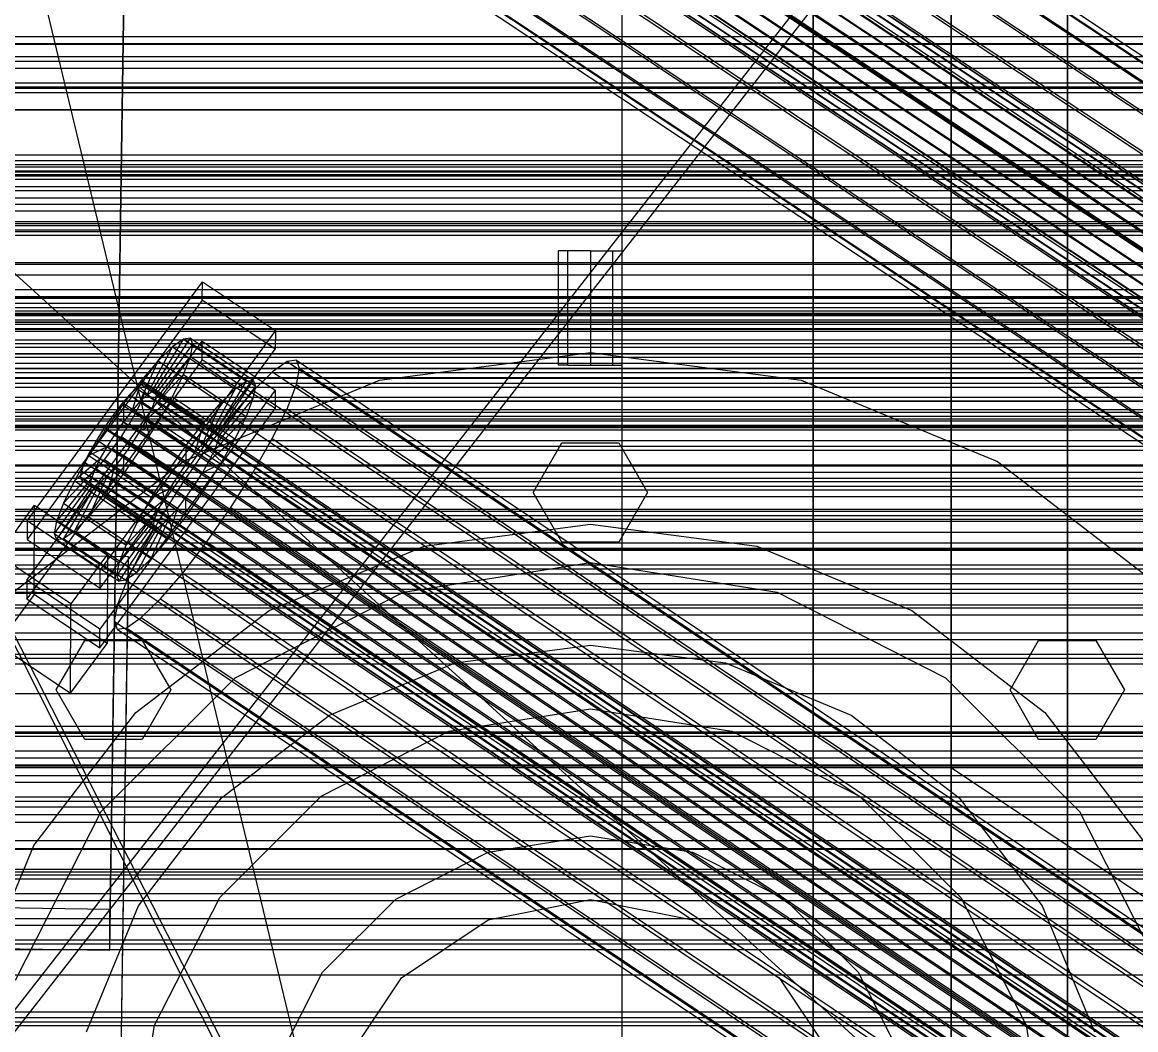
# Model space of a CAD drawing. Header units: millimetres. Extents: x -1970 to 59977, y -50268 to 6837.
# Drawn here: x -374.3 to -199.3, y -34228.5 to -34070.1 of the extents above; entities that cross this region are included whole.
import ezdxf

# ---------------------------------------------------------------- set-up
doc = ezdxf.new("R2010")
doc.units = ezdxf.units.MM
for name, color, linetype, lineweight in [('COTAS_O', 1, 'Continuous', 0), ('frontal_briquetadora', 7, 'Continuous', 0), ('frontal_C01', 7, 'Continuous', 0), ('frontal_C02', 7, 'Continuous', 0), ('frontal_C03', 7, 'Continuous', 0), ('frontal_mezcladora', 7, 'Continuous', 0), ('frontal_secador', 7, 'Continuous', 0)]:
    doc.layers.add(name, color=color, linetype=linetype, lineweight=lineweight)
doc.dimstyles.new('R19_100', dxfattribs={"dimtxt": 250, "dimasz": 150, "dimexe": 150, "dimexo": 80, "dimgap": 100, "dimtad": 1, "dimtih": 1, "dimtoh": 1, "dimdsep": 46, "dimcen": 0.09, "dimadec": 0, "dimazin": 0, "dimtfac": 1, "dimtdec": 4, "dimtofl": 0, "dimtmove": 0, "dimatfit": 3, "dimfxl": 1, "dimtolj": 1, "dimtzin": 0, "dimarcsym": 0})

# ---------------------------------------------------------------- blocks, each defined once
blk = doc.blocks.new('*D39')
at = {"layer": 'COTAS_O', "color": 0, "lineweight": -2, "transparency": 16777216}
for p, q in [((-1725, -34320), (-1725, -33550)), ((1725, -34320), (1725, -33550)), ((-1575, -33700), (1575, -33700))]:
    blk.add_line(p, q, dxfattribs=at)
at = {"layer": 'COTAS_O', "color": 0, "transparency": 16777216}
for points in [[(-1575, -33675), (-1575, -33725), (-1725, -33700)], [(1575, -33675), (1575, -33725), (1725, -33700)]]:
    blk.add_solid(points, dxfattribs=at)
at = {"layer": 'Defpoints', "color": 0, "transparency": 16777216}
for p in [(1725, -33700), (-1725, -34400), (1725, -34400)]:
    blk.add_point(p, dxfattribs=at)
blk = doc.blocks.new('*D42')
at = {"layer": 'COTAS_O', "color": 0, "lineweight": -2, "transparency": 16777216}
for p, q in [((-570, -33700), (200, -33700)), ((50, -34750), (50, -33850)), ((-570, -34900), (200, -34900))]:
    blk.add_line(p, q, dxfattribs=at)
at = {"layer": 'COTAS_O', "color": 0, "transparency": 16777216}
for points in [[(25, -33850), (75, -33850), (50, -33700)], [(25, -34750), (75, -34750), (50, -34900)]]:
    blk.add_solid(points, dxfattribs=at)
at = {"layer": 'Defpoints', "color": 0, "transparency": 16777216}
for p in [(-650, -33700), (50, -33700), (-650, -34900)]:
    blk.add_point(p, dxfattribs=at)
blk = doc.blocks.new('*D43')
at = {"layer": 'COTAS_O', "color": 0, "lineweight": -2, "transparency": 16777216}
for p, q in [((-650, -34820), (-650, -34050)), ((650, -34820), (650, -34050)), ((-500, -34200), (500, -34200))]:
    blk.add_line(p, q, dxfattribs=at)
at = {"layer": 'COTAS_O', "color": 0, "transparency": 16777216}
for points in [[(-500, -34175), (-500, -34225), (-650, -34200)], [(500, -34175), (500, -34225), (650, -34200)]]:
    blk.add_solid(points, dxfattribs=at)
at = {"layer": 'Defpoints', "color": 0, "transparency": 16777216}
for p in [(650, -34200), (-650, -34900), (650, -34900)]:
    blk.add_point(p, dxfattribs=at)

msp = doc.modelspace()

# ---------------------------------------------------------------- linework, layer by layer
at = {"layer": 'frontal_briquetadora'}
for p, q in [((-430, -33820), (-223.45, -34680)), ((-210, -34260), (-210, -33820)), ((-210, -34680), (-210, -33820)), ((-430, -34060), (-210, -34260)), ((-430, -34060), (-210, -34490)), ((-430, -34060), (-210, -34496)), ((-210, -34060), (-210, -34490)), ((-210, -34260), (-210, -34060)), ((-210, -34060), (-210, -34496)), ((-210, -34060), (-210, -34305)), ((-210, -34116.167), (-210, -34115)), ((-210, -34119.649), (-210, -34116.167)), ((-210, -34125.397), (-210, -34119.649)), ((-210, -34133.327), (-210, -34125.397)), ((-210, -34143.323), (-210, -34133.327)), ((-430, -34143), (-188, -34143)), ((-210, -34155.238), (-210, -34143.323)), ((-210, -34168.9), (-210, -34155.238)), ((-210, -34184.11), (-210, -34168.9)), ((-430, -34181.662), (-188, -34181.662)), ((-210, -34200.644), (-210, -34184.11)), ((-210, -34218.263), (-210, -34200.644)), ((-210, -34236.709), (-210, -34218.263))]:
    msp.add_line(p, q, dxfattribs=at)
at = {"layer": 'frontal_C01'}
for p, q in [((-250, -32680.37), (-250, -35735.764)), ((-250, -35740.498), (-250, -32685.104)), ((-332.629, -33987.137), (-148.32, -34109.469)), ((-331.181, -33987.13), (-146.872, -34109.461)), ((-334.938, -33988.584), (-150.629, -34110.916)), ((-330.692, -33988.563), (-146.383, -34110.895)), ((-355.53, -33990.995), (-141.731, -34132.899)), ((-355.017, -33990.992), (-141.218, -34132.897)), ((-357.415, -33992.496), (-143.617, -34134.4)), ((-356.348, -33991.508), (-142.549, -34133.412)), ((-355.022, -33992.484), (-141.224, -34134.388)), ((-354.844, -33991.5), (-141.045, -34133.405)), ((-337.95, -33991.373), (-153.641, -34113.705)), ((-331.197, -33991.34), (-146.887, -34113.671)), ((-358.659, -33993.892), (-144.861, -34135.796)), ((-355.541, -33993.876), (-141.742, -34135.781)), ((-146.196, -34137.505), (-359.995, -33995.601)), ((-356.363, -33995.583), (-142.565, -34137.487)), ((-341.461, -33995.313), (-157.152, -34117.645)), ((-332.659, -33995.27), (-148.35, -34117.601)), ((-361.332, -33997.506), (-147.533, -34139.411)), ((-357.434, -33997.487), (-143.635, -34139.391)), ((-362.578, -33999.478), (-148.779, -34141.382)), ((-358.68, -33999.459), (-144.881, -34141.363)), ((-363.648, -34001.382), (-149.85, -34143.286)), ((-360.017, -34001.364), (-146.218, -34143.268)), ((-160.922, -34122.468), (-345.231, -34000.136)), ((-334.981, -34000.085), (-150.672, -34122.417)), ((-364.471, -34003.088), (-150.672, -34144.993)), ((-361.352, -34003.073), (-147.554, -34144.977)), ((-364.989, -34004.481), (-151.191, -34146.385)), ((-362.596, -34004.469), (-148.798, -34146.373)), ((-365.168, -34005.465), (-151.369, -34147.369)), ((-364.995, -34005.973), (-151.196, -34147.877)), ((-364.482, -34005.97), (-150.683, -34147.874)), ((-363.664, -34005.457), (-149.865, -34147.362)), ((-349.002, -34005.514), (-164.693, -34127.845)), ((-338.003, -34005.459), (-153.694, -34127.79)), ((-352.519, -34011.079), (-168.21, -34133.41)), ((-341.52, -34011.024), (-157.211, -34133.355)), ((-355.541, -34016.452), (-171.232, -34138.784)), ((-345.291, -34016.401), (-160.982, -34138.733)), ((-357.646, -34017.594), (-360.514, -34209.542)), ((-357.863, -34021.268), (-173.554, -34143.6)), ((-349.061, -34021.224), (-164.752, -34143.556)), ((-360.514, -34215.946), (-357.646, -34023.998)), ((-359.326, -34025.198), (-175.016, -34147.53)), ((-352.572, -34025.165), (-168.263, -34147.496)), ((-359.83, -34027.975), (-175.521, -34150.306)), ((-359.341, -34029.408), (-175.032, -34151.739)), ((-357.893, -34029.401), (-173.584, -34151.732)), ((-355.584, -34027.953), (-171.275, -34150.285)), ((-228.298, -34050.821), (-228.298, -34363.008)), ((-228.298, -34368.695), (-228.298, -34056.508)), ((-228.298, -34056.508), (-130, -34121.752)), ((430, -34075.498), (-430, -34075.498)), ((430, -34080.498), (-430, -34080.498)), ((-450, -34181.845), (450, -34181.845)), ((450, -34194.652), (-450, -34194.652)), ((-425, -34203.618), (425, -34203.618)), ((-360.514, -34209.542), (-378.512, -34209.301)), ((-360.514, -34215.946), (-360.514, -34209.542)), ((450, -34215.002), (-450, -34215.002)), ((425, -34214.987), (-425, -34214.987)), ((-378.512, -34215.705), (-360.514, -34215.946)), ((425, -34219.883), (-425, -34219.883)), ((-450, -34227.809), (450, -34227.809))]:
    msp.add_line(p, q, dxfattribs=at)
at = {"layer": 'frontal_C02'}
for p, q in [((-250, -32976.99), (-250, -35767.535)), ((-250, -35772.314), (-250, -32981.769)), ((-228.298, -33902.474), (-228.298, -34187.295)), ((-228.298, -34193.036), (-228.298, -33908.215)), ((425, -34072.349), (-425, -34072.349)), ((-425, -34083.825), (425, -34083.825)), ((-373.501, -34148.455), (-345.969, -34110.862)), ((-345.981, -34113.784), (-345.969, -34110.862)), ((-345.969, -34110.862), (-334.501, -34118.545)), ((-345.981, -34113.784), (-373.513, -34151.377)), ((-334.513, -34121.468), (-345.981, -34113.784)), ((-334.501, -34118.545), (-362.033, -34156.138)), ((-334.501, -34118.545), (-334.513, -34121.468)), ((-373.539, -34157.807), (-346.008, -34120.214)), ((-353.892, -34128.142), (-348.918, -34119.898)), ((-353.378, -34128.072), (-347.835, -34119.751)), ((-348.918, -34119.898), (-350.645, -34121.113)), ((-347.835, -34119.751), (-348.918, -34119.898)), ((-348.918, -34119.898), (-339.088, -34126.484)), ((-347.835, -34119.751), (-338.005, -34126.337)), ((-347.47, -34120.681), (-347.835, -34119.751)), ((-346.02, -34123.137), (-346.008, -34120.214)), ((-346.008, -34120.214), (-334.539, -34127.898)), ((-362.045, -34159.061), (-334.513, -34121.468)), ((-354.71, -34128.717), (-350.645, -34121.113)), ((-353.205, -34128.513), (-347.47, -34120.681)), ((-350.645, -34121.113), (-352.899, -34123.312)), ((-350.645, -34121.113), (-340.816, -34127.699)), ((-347.847, -34122.625), (-347.47, -34120.681)), ((-347.47, -34120.681), (-337.64, -34127.267)), ((-346.02, -34123.137), (-373.551, -34160.73)), ((-355.777, -34129.759), (-352.899, -34123.312)), ((-352.899, -34123.312), (-355.525, -34126.346)), ((-353.384, -34129.434), (-347.847, -34122.625)), ((-352.899, -34123.312), (-343.069, -34129.898)), ((-348.941, -34125.451), (-347.847, -34122.625)), ((-347.847, -34122.625), (-338.017, -34129.211)), ((-334.551, -34130.82), (-346.02, -34123.137)), ((-332.629, -34123.403), (-334.938, -34125.027)), ((-331.181, -34123.206), (-332.629, -34123.403)), ((-332.629, -34123.403), (-148.32, -34246.887)), ((-330.692, -34124.45), (-331.181, -34123.206)), ((-331.181, -34123.206), (-146.872, -34246.69)), ((-353.902, -34130.772), (-348.941, -34125.451)), ((-350.678, -34128.966), (-348.941, -34125.451)), ((-348.941, -34125.451), (-339.111, -34132.037)), ((-334.938, -34125.027), (-337.95, -34127.967)), ((-334.938, -34125.027), (-150.629, -34248.511)), ((-331.197, -34127.049), (-330.692, -34124.45)), ((-330.692, -34124.45), (-146.383, -34247.934)), ((-355.525, -34126.346), (-358.345, -34130.008)), ((-356.348, -34127.62), (-357.415, -34128.661)), ((-357.021, -34131.196), (-355.525, -34126.346)), ((-355.53, -34127.044), (-356.348, -34127.62)), ((-356.348, -34127.62), (-142.549, -34270.861)), ((-355.017, -34126.974), (-355.53, -34127.044)), ((-355.53, -34127.044), (-141.731, -34270.286)), ((-355.525, -34126.346), (-345.695, -34132.932)), ((-355.022, -34128.336), (-354.844, -34127.415)), ((-354.844, -34127.415), (-355.017, -34126.974)), ((-355.017, -34126.974), (-141.218, -34270.216)), ((-354.844, -34127.415), (-141.045, -34270.657)), ((-339.088, -34126.484), (-344.062, -34134.728)), ((-338.005, -34126.337), (-343.549, -34134.658)), ((-337.64, -34127.267), (-343.376, -34135.099)), ((-340.816, -34127.699), (-339.088, -34126.484)), ((-339.088, -34126.484), (-338.005, -34126.337)), ((-337.64, -34127.267), (-338.017, -34129.211)), ((-338.005, -34126.337), (-337.64, -34127.267)), ((-332.659, -34130.826), (-331.197, -34127.049)), ((-331.197, -34127.049), (-146.887, -34250.533)), ((-334.539, -34127.898), (-362.071, -34165.491)), ((-357.415, -34128.661), (-358.659, -34130.099)), ((-357.415, -34128.661), (-143.617, -34271.903)), ((-355.777, -34129.759), (-354.71, -34128.717)), ((-355.541, -34129.675), (-355.022, -34128.336)), ((-355.022, -34128.336), (-141.224, -34271.577)), ((-354.725, -34132.437), (-350.678, -34128.966)), ((-354.71, -34128.717), (-353.892, -34128.142)), ((-344.88, -34135.303), (-354.71, -34128.717)), ((-353.892, -34128.142), (-353.378, -34128.072)), ((-344.062, -34134.728), (-353.892, -34128.142)), ((-353.205, -34128.513), (-353.384, -34129.434)), ((-343.549, -34134.658), (-353.378, -34128.072)), ((-353.378, -34128.072), (-353.205, -34128.513)), ((-343.376, -34135.099), (-353.205, -34128.513)), ((-352.938, -34132.93), (-350.678, -34128.966)), ((-350.678, -34128.966), (-340.848, -34135.552)), ((-340.816, -34127.699), (-344.88, -34135.303)), ((-338.017, -34129.211), (-343.554, -34136.02)), ((-343.069, -34129.898), (-340.816, -34127.699)), ((-337.95, -34127.967), (-341.461, -34132.023)), ((-338.017, -34129.211), (-339.111, -34132.037)), ((-337.95, -34127.967), (-153.641, -34251.451)), ((-334.539, -34127.898), (-334.551, -34130.82)), ((-362.083, -34168.413), (-334.551, -34130.82)), ((-358.345, -34130.008), (-361.166, -34134.049)), ((-358.659, -34130.099), (-359.995, -34131.833)), ((-358.659, -34130.099), (-144.861, -34273.34)), ((-358.345, -34130.008), (-358.357, -34132.931)), ((-348.515, -34136.594), (-358.345, -34130.008)), ((-357.021, -34131.196), (-355.777, -34129.759)), ((-356.363, -34131.34), (-355.541, -34129.675)), ((-345.947, -34136.345), (-355.777, -34129.759)), ((-355.541, -34129.675), (-141.742, -34272.916)), ((-353.902, -34130.772), (-354.725, -34132.437)), ((-353.384, -34129.434), (-353.902, -34130.772)), ((-344.073, -34137.358), (-353.902, -34130.772)), ((-343.554, -34136.02), (-353.384, -34129.434)), ((-343.069, -34129.898), (-345.947, -34136.345)), ((-345.695, -34132.932), (-343.069, -34129.898)), ((-334.981, -34135.525), (-332.659, -34130.826)), ((-332.659, -34130.826), (-148.35, -34254.31)), ((-359.995, -34131.833), (-361.332, -34133.747)), ((-146.196, -34275.075), (-359.995, -34131.833)), ((-358.357, -34132.931), (-357.021, -34131.196)), ((-357.434, -34133.217), (-356.363, -34131.34)), ((-347.191, -34137.782), (-357.021, -34131.196)), ((-356.363, -34131.34), (-142.565, -34274.581)), ((-354.725, -34132.437), (-355.796, -34134.315)), ((-344.895, -34139.023), (-354.725, -34132.437)), ((-341.461, -34132.023), (-345.231, -34136.919)), ((-339.111, -34132.037), (-344.073, -34137.358)), ((-341.461, -34132.023), (-157.152, -34255.507)), ((-339.111, -34132.037), (-340.848, -34135.552)), ((-361.166, -34134.049), (-363.797, -34138.193)), ((-361.332, -34133.747), (-362.578, -34135.71)), ((-361.332, -34133.747), (-147.533, -34276.989)), ((-359.693, -34134.845), (-361.166, -34134.049)), ((-361.166, -34134.049), (-351.336, -34140.635)), ((-359.693, -34134.845), (-358.357, -34132.931)), ((-358.68, -34135.18), (-357.434, -34133.217)), ((-358.357, -34132.931), (-348.527, -34139.517)), ((-357.434, -34133.217), (-143.635, -34276.459)), ((-355.796, -34134.315), (-357.042, -34136.278)), ((-355.796, -34134.315), (-352.938, -34132.93)), ((-345.966, -34140.901), (-355.796, -34134.315)), ((-355.569, -34137.074), (-352.938, -34132.93)), ((-352.938, -34132.93), (-343.108, -34139.516)), ((-348.515, -34136.594), (-345.695, -34132.932)), ((-345.695, -34132.932), (-347.191, -34137.782)), ((-362.578, -34135.71), (-363.648, -34137.588)), ((-362.578, -34135.71), (-148.779, -34278.952)), ((-360.939, -34136.808), (-359.693, -34134.845)), ((-360.017, -34137.094), (-358.68, -34135.18)), ((-349.863, -34141.431), (-359.693, -34134.845)), ((-358.68, -34135.18), (-144.881, -34278.422)), ((-357.042, -34136.278), (-358.378, -34138.192)), ((-357.042, -34136.278), (-355.569, -34137.074)), ((-347.212, -34142.864), (-357.042, -34136.278)), ((-345.947, -34136.345), (-347.191, -34137.782)), ((-344.88, -34135.303), (-345.947, -34136.345)), ((-340.848, -34135.552), (-344.895, -34139.023)), ((-344.062, -34134.728), (-344.88, -34135.303)), ((-344.073, -34137.358), (-343.554, -34136.02)), ((-343.549, -34134.658), (-344.062, -34134.728)), ((-343.554, -34136.02), (-343.376, -34135.099)), ((-343.376, -34135.099), (-343.549, -34134.658)), ((-340.848, -34135.552), (-343.108, -34139.516)), ((-338.003, -34140.825), (-334.981, -34135.525)), ((-334.981, -34135.525), (-150.672, -34259.009)), ((-363.648, -34137.588), (-364.471, -34139.253)), ((-360.939, -34136.808), (-363.797, -34138.193)), ((-363.648, -34137.588), (-149.85, -34280.829)), ((-362.01, -34138.686), (-360.939, -34136.808)), ((-361.352, -34138.829), (-360.017, -34137.094)), ((-351.109, -34143.394), (-360.939, -34136.808)), ((-360.017, -34137.094), (-146.218, -34280.336)), ((-358.39, -34141.114), (-355.569, -34137.074)), ((-355.569, -34137.074), (-345.739, -34143.66)), ((-351.336, -34140.635), (-348.515, -34136.594)), ((-345.231, -34136.919), (-349.002, -34142.321)), ((-348.527, -34139.517), (-348.515, -34136.594)), ((-347.191, -34137.782), (-348.527, -34139.517)), ((-160.922, -34260.403), (-345.231, -34136.919)), ((-344.895, -34139.023), (-344.073, -34137.358)), ((-363.797, -34138.193), (-366.057, -34142.157)), ((-362.01, -34138.686), (-366.057, -34142.157)), ((-364.471, -34139.253), (-364.989, -34140.591)), ((-364.471, -34139.253), (-150.672, -34282.494)), ((-363.797, -34138.193), (-353.967, -34144.778)), ((-362.833, -34140.351), (-362.01, -34138.686)), ((-362.596, -34140.266), (-361.352, -34138.829)), ((-352.18, -34145.271), (-362.01, -34138.686)), ((-361.352, -34138.829), (-147.554, -34282.07)), ((-358.378, -34138.192), (-359.714, -34139.927)), ((-358.378, -34138.192), (-358.39, -34141.114)), ((-348.548, -34144.778), (-358.378, -34138.192)), ((-348.527, -34139.517), (-349.863, -34141.431)), ((-345.966, -34140.901), (-344.895, -34139.023)), ((-343.108, -34139.516), (-345.966, -34140.901)), ((-343.108, -34139.516), (-345.739, -34143.66)), ((-362.833, -34140.351), (-367.794, -34145.672)), ((-364.989, -34140.591), (-365.168, -34141.512)), ((-365.168, -34141.512), (-364.995, -34141.953)), ((-365.168, -34141.512), (-151.369, -34284.754)), ((-364.989, -34140.591), (-151.191, -34283.833)), ((-364.482, -34141.883), (-363.664, -34141.308)), ((-360.958, -34141.364), (-363.836, -34147.811)), ((-363.664, -34141.308), (-362.596, -34140.266)), ((-363.664, -34141.308), (-149.865, -34284.549)), ((-363.351, -34141.689), (-362.833, -34140.351)), ((-353.003, -34146.936), (-362.833, -34140.351)), ((-362.596, -34140.266), (-148.798, -34283.508)), ((-360.958, -34141.364), (-362.025, -34142.406)), ((-359.714, -34139.927), (-361.21, -34144.777)), ((-361.21, -34144.777), (-358.39, -34141.114)), ((-359.714, -34139.927), (-360.958, -34141.364)), ((-351.128, -34147.95), (-360.958, -34141.364)), ((-349.884, -34146.512), (-359.714, -34139.927)), ((-358.39, -34141.114), (-348.56, -34147.7)), ((-353.967, -34144.778), (-351.336, -34140.635)), ((-351.336, -34140.635), (-349.863, -34141.431)), ((-349.863, -34141.431), (-351.109, -34143.394)), ((-347.212, -34142.864), (-345.966, -34140.901)), ((-341.52, -34146.364), (-338.003, -34140.825)), ((-338.003, -34140.825), (-153.694, -34264.309)), ((-363.53, -34142.61), (-369.265, -34150.442)), ((-363.357, -34143.051), (-368.9, -34151.372)), ((-363.351, -34141.689), (-368.888, -34148.498)), ((-362.843, -34142.981), (-367.817, -34151.225)), ((-366.057, -34142.157), (-367.794, -34145.672)), ((-362.025, -34142.406), (-366.09, -34150.01)), ((-366.057, -34142.157), (-356.228, -34148.743)), ((-364.995, -34141.953), (-364.482, -34141.883)), ((-364.995, -34141.953), (-151.196, -34285.194)), ((-364.482, -34141.883), (-150.683, -34285.125)), ((-363.53, -34142.61), (-363.351, -34141.689)), ((-363.357, -34143.051), (-363.53, -34142.61)), ((-353.7, -34149.196), (-363.53, -34142.61)), ((-362.843, -34142.981), (-363.357, -34143.051)), ((-353.527, -34149.637), (-363.357, -34143.051)), ((-353.521, -34148.275), (-363.351, -34141.689)), ((-362.025, -34142.406), (-362.843, -34142.981)), ((-353.014, -34149.567), (-362.843, -34142.981)), ((-352.196, -34148.991), (-362.025, -34142.406)), ((-349.002, -34142.321), (-352.519, -34147.86)), ((-349.002, -34142.321), (-164.693, -34265.805)), ((-348.548, -34144.778), (-347.212, -34142.864)), ((-345.739, -34143.66), (-347.212, -34142.864)), ((-363.836, -34147.811), (-361.21, -34144.777)), ((-361.21, -34144.777), (-351.38, -34151.362)), ((-356.228, -34148.743), (-353.967, -34144.778)), ((-353.967, -34144.778), (-351.109, -34143.394)), ((-351.109, -34143.394), (-352.18, -34145.271)), ((-349.884, -34146.512), (-348.548, -34144.778)), ((-345.739, -34143.66), (-348.56, -34147.7)), ((-348.56, -34147.7), (-348.548, -34144.778)), ((-378.086, -34153.843), (-372.35, -34146.012)), ((-372.408, -34160.04), (-372.35, -34146.012)), ((-372.35, -34146.012), (-360.882, -34153.695)), ((-367.794, -34145.672), (-368.888, -34148.498)), ((-367.794, -34145.672), (-357.964, -34152.258)), ((-356.228, -34148.743), (-352.18, -34145.271)), ((-352.18, -34145.271), (-353.003, -34146.936)), ((-351.38, -34151.362), (-349.884, -34146.512)), ((-351.128, -34147.95), (-349.884, -34146.512)), ((-345.291, -34151.766), (-341.52, -34146.364)), ((-341.52, -34146.364), (-157.211, -34269.848)), ((-373.501, -34148.455), (-373.513, -34151.377)), ((-362.033, -34156.138), (-373.501, -34148.455)), ((-368.888, -34148.498), (-369.265, -34150.442)), ((-368.888, -34148.498), (-359.058, -34155.083)), ((-366.09, -34150.01), (-363.836, -34147.811)), ((-363.836, -34147.811), (-354.006, -34154.397)), ((-359.058, -34155.083), (-353.521, -34148.275)), ((-357.964, -34152.258), (-353.003, -34146.936)), ((-352.519, -34147.86), (-355.541, -34153.16)), ((-354.006, -34154.397), (-351.128, -34147.95)), ((-353.521, -34148.275), (-353.7, -34149.196)), ((-353.003, -34146.936), (-353.521, -34148.275)), ((-352.519, -34147.86), (-168.21, -34271.344)), ((-352.196, -34148.991), (-351.128, -34147.95)), ((-348.56, -34147.7), (-351.38, -34151.362)), ((-367.817, -34151.225), (-366.09, -34150.01)), ((-366.09, -34150.01), (-356.26, -34156.596)), ((-359.436, -34157.028), (-353.7, -34149.196)), ((-359.07, -34157.958), (-353.527, -34149.637)), ((-357.987, -34157.811), (-353.014, -34149.567)), ((-357.964, -34152.258), (-356.228, -34148.743)), ((-356.26, -34156.596), (-352.196, -34148.991)), ((-353.7, -34149.196), (-353.527, -34149.637)), ((-353.527, -34149.637), (-353.014, -34149.567)), ((-353.014, -34149.567), (-352.196, -34148.991)), ((-373.513, -34151.377), (-362.045, -34159.061)), ((-369.265, -34150.442), (-368.9, -34151.372)), ((-369.265, -34150.442), (-359.436, -34157.028)), ((-368.9, -34151.372), (-367.817, -34151.225)), ((-368.9, -34151.372), (-359.07, -34157.958)), ((-367.817, -34151.225), (-357.987, -34157.811)), ((-351.38, -34151.362), (-354.006, -34154.397)), ((-349.061, -34156.662), (-345.291, -34151.766)), ((-345.291, -34151.766), (-160.982, -34275.25)), ((-366.618, -34161.527), (-378.086, -34153.843)), ((-375.644, -34153.823), (-357.646, -34154.067)), ((-360.882, -34153.695), (-366.618, -34161.527)), ((-360.882, -34153.695), (-360.939, -34167.724)), ((-359.058, -34155.083), (-357.964, -34152.258)), ((-355.541, -34153.16), (-357.863, -34157.859)), ((-355.541, -34153.16), (-171.232, -34276.644)), ((-357.646, -34154.067), (-360.514, -34347.834)), ((-359.436, -34157.028), (-359.058, -34155.083)), ((-357.646, -34154.067), (-357.646, -34159.912)), ((-354.006, -34154.397), (-356.26, -34156.596)), ((-362.045, -34159.061), (-362.033, -34156.138)), ((-359.07, -34157.958), (-359.436, -34157.028)), ((-356.26, -34156.596), (-357.987, -34157.811)), ((-352.572, -34160.718), (-349.061, -34156.662)), ((-349.061, -34156.662), (-164.752, -34280.146)), ((-373.539, -34157.807), (-373.551, -34160.73)), ((-362.071, -34165.491), (-373.539, -34157.807)), ((-357.863, -34157.859), (-359.326, -34161.636)), ((-357.987, -34157.811), (-359.07, -34157.958)), ((-357.863, -34157.859), (-173.554, -34281.342)), ((-372.408, -34160.04), (-378.143, -34167.872)), ((-357.646, -34159.912), (-375.644, -34159.669)), ((-373.551, -34160.73), (-362.083, -34168.413)), ((-360.939, -34167.724), (-372.408, -34160.04)), ((-360.514, -34353.679), (-357.646, -34159.912)), ((-355.584, -34163.658), (-352.572, -34160.718)), ((-352.572, -34160.718), (-168.263, -34284.202)), ((-366.675, -34175.556), (-366.618, -34161.527)), ((-359.326, -34161.636), (-359.83, -34164.235)), ((-359.326, -34161.636), (-175.016, -34285.12)), ((-359.83, -34164.235), (-359.341, -34165.479)), ((-359.83, -34164.235), (-175.521, -34287.719)), ((-357.893, -34165.282), (-355.584, -34163.658)), ((-355.584, -34163.658), (-171.275, -34287.142)), ((-362.083, -34168.413), (-362.071, -34165.491)), ((-359.341, -34165.479), (-357.893, -34165.282)), ((-359.341, -34165.479), (-175.032, -34288.963)), ((-357.893, -34165.282), (-173.584, -34288.766)), ((-366.675, -34175.556), (-360.939, -34167.724)), ((-378.143, -34167.872), (-366.675, -34175.556)), ((-130, -34253.153), (-228.298, -34187.295)), ((-228.298, -34187.295), (-228.298, -34472.116)), ((-228.298, -34187.295), (-228.298, -34193.036)), ((-228.298, -34477.858), (-228.298, -34193.036)), ((-228.298, -34193.036), (-130, -34258.894))]:
    msp.add_line(p, q, dxfattribs=at)
at = {"layer": 'frontal_C03'}
for p, q in [((1250, -34072.358), (-1250, -34072.358)), ((-1250, -34073.416), (1250, -34073.416)), ((1250, -34076.268), (-1250, -34076.268)), ((1250, -34077.325), (-1250, -34077.325)), ((1250, -34079.633), (-1250, -34079.633)), ((1250, -34080.286), (-1250, -34080.286)), ((1250, -34081.167), (-1250, -34081.167)), ((1250, -34090.974), (-1250, -34090.974)), ((1250, -34091.855), (-1250, -34091.855)), ((1250, -34092.509), (-1250, -34092.509)), ((-1250, -34092.816), (1250, -34092.816)), ((-1250, -34093.614), (1250, -34093.614)), ((-1250, -34094.198), (1250, -34094.198)), ((1250, -34094.816), (-1250, -34094.816)), ((-1250, -34095.873), (1250, -34095.873)), ((-1250, -34096.536), (1250, -34096.536)), ((-1250, -34097.665), (1250, -34097.665)), ((1250, -34098.726), (-1250, -34098.726)), ((1250, -34099.783), (-1250, -34099.783)), ((-1250, -34101.385), (1250, -34101.385)), ((1250, -34102.09), (-1250, -34102.09)), ((1250, -34102.744), (-1250, -34102.744)), ((-1250, -34102.981), (1250, -34102.981)), ((1250, -34103.625), (-1250, -34103.625)), ((-1250, -34107.828), (1250, -34107.828)), ((-1250, -34109.784), (1250, -34109.784)), ((1250, -34113.431), (-1250, -34113.431)), ((1250, -34114.313), (-1250, -34114.313)), ((1250, -34114.966), (-1250, -34114.966)), ((-1268, -34115.802), (1268, -34115.802)), ((-1268, -34116.026), (1268, -34116.026)), ((-1268, -34116.191), (1268, -34116.191)), ((-1268, -34116.848), (1268, -34116.848)), ((-1250, -34115.429), (1250, -34115.429)), ((-1268, -34117.166), (1268, -34117.166)), ((-1268, -34118.212), (1268, -34118.212)), ((-1268, -34118.661), (1268, -34118.661)), ((1250, -34117.274), (-1250, -34117.274)), ((1250, -34117.61), (-1250, -34117.61)), ((-1250, -34118.331), (1250, -34118.331)), ((-1268, -34120.024), (1268, -34120.024)), ((-1268, -34120.574), (1268, -34120.574)), ((-1268, -34122.162), (1268, -34122.162)), ((1250, -34121.183), (-1250, -34121.183)), ((1250, -34122.24), (-1250, -34122.24)), ((1268, -34122.775), (-1268, -34122.775)), ((-1250, -34123.667), (1250, -34123.667)), ((-1268, -34124.479), (1268, -34124.479)), ((-1268, -34125.114), (1268, -34125.114)), ((1250, -34124.548), (-1250, -34124.548)), ((1250, -34125.201), (-1250, -34125.201)), ((-1268, -34126.817), (1268, -34126.817)), ((-1268, -34127.431), (1268, -34127.431)), ((-1250, -34125.925), (1250, -34125.925)), ((1250, -34126.083), (-1250, -34126.083)), ((-1268, -34129.018), (1268, -34129.018)), ((-1268, -34129.568), (1268, -34129.568)), ((-1268, -34130.932), (1268, -34130.932)), ((-1268, -34131.381), (1268, -34131.381)), ((-1268, -34132.427), (1268, -34132.427)), ((-1268, -34132.744), (1268, -34132.744)), ((-1250, -34131.983), (1250, -34131.983)), ((-1268, -34133.402), (1268, -34133.402)), ((-1268, -34133.566), (1268, -34133.566)), ((-1268, -34133.791), (1268, -34133.791)), ((-1250, -34134.164), (1250, -34134.164)), ((1250, -34135.889), (-1250, -34135.889)), ((1250, -34136.77), (-1250, -34136.77)), ((1250, -34137.424), (-1250, -34137.424)), ((1250, -34139.731), (-1250, -34139.731)), ((-1250, -34139.809), (1250, -34139.809)), ((-1250, -34140.789), (1250, -34140.789)), ((-1250, -34141.764), (1250, -34141.764)), ((1250, -34143.641), (-1250, -34143.641)), ((1250, -34144.698), (-1250, -34144.698)), ((-1250, -34146.611), (1250, -34146.611)), ((1250, -34147.006), (-1250, -34147.006)), ((1250, -34147.659), (-1250, -34147.659)), ((-1250, -34148.208), (1250, -34148.208)), ((1250, -34148.54), (-1250, -34148.54)), ((-1250, -34151.927), (1250, -34151.927)), ((-1500, -34152.753), (1500, -34152.753)), ((-1250, -34153.056), (1250, -34153.056)), ((-1250, -34155.394), (1250, -34155.394)), ((-1250, -34155.979), (1250, -34155.979)), ((-1250, -34156.776), (1250, -34156.776)), ((1250, -34158.347), (-1250, -34158.347)), ((1250, -34159.228), (-1250, -34159.228)), ((1250, -34159.882), (-1250, -34159.882)), ((1500, -34161.736), (-1500, -34161.736)), ((1250, -34162.189), (-1250, -34162.189)), ((-1250, -34163.246), (1250, -34163.246)), ((1250, -34166.098), (-1250, -34166.098)), ((1250, -34167.156), (-1250, -34167.156)), ((1250, -34169.463), (-1250, -34169.463)), ((1250, -34170.117), (-1250, -34170.117)), ((1250, -34170.998), (-1250, -34170.998)), ((-1500, -34175.611), (1500, -34175.611)), ((1250, -34180.804), (-1250, -34180.804)), ((1250, -34181.686), (-1250, -34181.686)), ((1250, -34182.339), (-1250, -34182.339)), ((1250, -34184.647), (-1250, -34184.647)), ((1500, -34186.859), (-1500, -34186.859)), ((1500, -34187.019), (-1500, -34187.019)), ((-1250, -34185.704), (1250, -34185.704)), ((1500, -34187.304), (-1500, -34187.304)), ((1250, -34188.556), (-1250, -34188.556)), ((1250, -34189.613), (-1250, -34189.613)), ((1250, -34191.921), (-1250, -34191.921)), ((1250, -34192.574), (-1250, -34192.574)), ((1250, -34193.456), (-1250, -34193.456)), ((-1500, -34195.842), (1500, -34195.842)), ((-1500, -34198.712), (1500, -34198.712)), ((1250, -34203.262), (-1250, -34203.262)), ((1250, -34204.143), (-1250, -34204.143)), ((1250, -34204.797), (-1250, -34204.797)), ((1250, -34207.104), (-1250, -34207.104)), ((-1250, -34208.162), (1250, -34208.162)), ((1250, -34211.014), (-1250, -34211.014)), ((1250, -34212.071), (-1250, -34212.071)), ((1250, -34214.378), (-1250, -34214.378)), ((1250, -34215.032), (-1250, -34215.032)), ((1250, -34215.913), (-1250, -34215.913)), ((1250, -34225.72), (-1250, -34225.72)), ((1250, -34226.601), (-1250, -34226.601)), ((1250, -34227.254), (-1250, -34227.254))]:
    msp.add_line(p, q, dxfattribs=at)
at = {"layer": 'frontal_mezcladora'}
for p, q in [((-280, -34450), (-280, -34020)), ((-288.536, -34106), (-290, -34106)), ((-290, -34124), (-290, -34106)), ((-285, -34106), (-288.536, -34106)), ((-288.536, -34124), (-288.536, -34106)), ((-285, -34106), (-281.464, -34106)), ((-285, -34106), (-285, -34124)), ((-281.464, -34106), (-280, -34106)), ((-281.464, -34124), (-281.464, -34106)), ((-280, -34124), (-280, -34106)), ((-318.129, -34126.361), (-285, -34122)), ((-285, -34122), (-251.871, -34126.361)), ((-288.536, -34124), (-290, -34124)), ((-288.536, -34124), (-285, -34124)), ((-285, -34124), (-281.464, -34124)), ((-281.464, -34124), (-280, -34124)), ((-349, -34139.149), (-318.129, -34126.361)), ((-251.871, -34126.361), (-221, -34139.149)), ((-294, -34144), (-289.5, -34136.206)), ((-289.5, -34136.206), (-280.5, -34136.206)), ((-280.5, -34136.206), (-276, -34144)), ((-375.51, -34159.49), (-349, -34139.149)), ((-221, -34139.149), (-194.49, -34159.49)), ((-289.5, -34151.794), (-294, -34144)), ((-276, -34144), (-280.5, -34151.794)), ((-311.141, -34152.441), (-285, -34149)), ((-285, -34149), (-258.859, -34152.441)), ((-280.5, -34151.794), (-289.5, -34151.794)), ((-335.5, -34162.531), (-311.141, -34152.441)), ((-258.859, -34152.441), (-234.5, -34162.531)), ((-314.357, -34159.65), (-285, -34155)), ((-285, -34155), (-255.643, -34159.65)), ((-340.84, -34173.143), (-314.357, -34159.65)), ((-255.643, -34159.65), (-229.16, -34173.143)), ((-356.418, -34178.582), (-335.5, -34162.531)), ((-234.5, -34162.531), (-213.582, -34178.582)), ((-368.953, -34175.047), (-364.453, -34167.252)), ((-364.453, -34167.252), (-355.453, -34167.252)), ((-355.453, -34167.252), (-350.953, -34175.047)), ((-219.047, -34175.047), (-214.547, -34167.252)), ((-214.547, -34167.252), (-205.547, -34167.252)), ((-205.547, -34167.252), (-201.047, -34175.047)), ((-306.223, -34170.794), (-285, -34168)), ((-285, -34168), (-263.777, -34170.794)), ((-326, -34178.986), (-306.223, -34170.794)), ((-263.777, -34170.794), (-244, -34178.986)), ((-361.857, -34194.16), (-340.84, -34173.143)), ((-229.16, -34173.143), (-208.143, -34194.16)), ((-364.453, -34182.841), (-368.953, -34175.047)), ((-350.953, -34175.047), (-355.453, -34182.841)), ((-214.547, -34182.841), (-219.047, -34175.047)), ((-201.047, -34175.047), (-205.547, -34182.841)), ((-307.249, -34181.524), (-285, -34178)), ((-285, -34178), (-262.751, -34181.524)), ((-372.469, -34199.5), (-356.418, -34178.582)), ((-342.983, -34192.017), (-326, -34178.986)), ((-244, -34178.986), (-227.017, -34192.017)), ((-213.582, -34178.582), (-197.531, -34199.5)), ((-327.321, -34191.751), (-307.249, -34181.524)), ((-262.751, -34181.524), (-242.679, -34191.751)), ((-355.453, -34182.841), (-364.453, -34182.841)), ((-205.547, -34182.841), (-214.547, -34182.841)), ((-356.014, -34209), (-342.983, -34192.017)), ((-343.249, -34207.679), (-327.321, -34191.751)), ((-242.679, -34191.751), (-226.751, -34207.679)), ((-227.017, -34192.017), (-213.986, -34209)), ((-375.35, -34220.643), (-361.857, -34194.16)), ((-208.143, -34194.16), (-194.65, -34220.643)), ((-301.069, -34200.545), (-285, -34198)), ((-285, -34198), (-268.931, -34200.545)), ((-382.559, -34223.859), (-372.469, -34199.5)), ((-315.565, -34207.931), (-301.069, -34200.545)), ((-268.931, -34200.545), (-254.435, -34207.931)), ((-353.476, -34227.751), (-343.249, -34207.679)), ((-327.069, -34219.435), (-315.565, -34207.931)), ((-301.073, -34211.197), (-285, -34208)), ((-285, -34208), (-268.927, -34211.197)), ((-254.435, -34207.931), (-242.931, -34219.435)), ((-226.751, -34207.679), (-216.524, -34227.751)), ((-364.206, -34228.777), (-356.014, -34209)), ((-213.986, -34209), (-205.794, -34228.777)), ((-314.698, -34220.302), (-301.073, -34211.197)), ((-268.927, -34211.197), (-255.302, -34220.302)), ((-334.455, -34233.931), (-327.069, -34219.435)), ((-323.803, -34233.927), (-314.698, -34220.302)), ((-255.302, -34220.302), (-246.197, -34233.927)), ((-242.931, -34219.435), (-235.545, -34233.931)), ((-357, -34250), (-353.476, -34227.751)), ((-216.524, -34227.751), (-213, -34250))]:
    msp.add_line(p, q, dxfattribs=at)
at = {"layer": 'frontal_secador'}
for p, q in [((413, -33215), (-431.48, -34297.08)), ((407, -33225), (-422.12, -34288.52)), ((-1360, -34073.5), (1360, -34073.5)), ((-1250, -34073.5), (1250, -34073.5)), ((1360, -34083.853), (-1360, -34083.853)), ((1360, -34093.5), (-1360, -34093.5)), ((1250, -34094.076), (-1250, -34094.076)), ((1360, -34101.784), (-1360, -34101.784)), ((1360, -34108.141), (-1360, -34108.141)), ((1360, -34112.137), (-1360, -34112.137)), ((1360, -34113.5), (-1360, -34113.5)), ((1250, -34113.25), (-1250, -34113.25)), ((1250, -34129.715), (-1250, -34129.715)), ((1250, -34142.349), (-1250, -34142.349)), ((1250, -34150.291), (-1250, -34150.291)), ((1250, -34153), (-1250, -34153))]:
    msp.add_line(p, q, dxfattribs=at)

# ---------------------------------------------------------------- dimensions: what is measured, and where the dimension line sits
at = {"layer": 'COTAS_O'}
for p1, p2, distance, picture, middle in [((-1725, -34400), (1725, -34400), 700, '*D39', (0, -33700)), ((-650, -34900), (-650, -33700), -700, '*D42', (50, -34300)), ((-650, -34900), (650, -34900), 700, '*D43', (0, -34200))]:
    dim = msp.add_aligned_dim(p1=p1, p2=p2, distance=distance, text='<> O', dimstyle='R19_100', dxfattribs=at)
    dim.commit()
    dim.dimension.update_dxf_attribs({"geometry": picture, "text_midpoint": middle})

doc.saveas('drawing.dxf')
